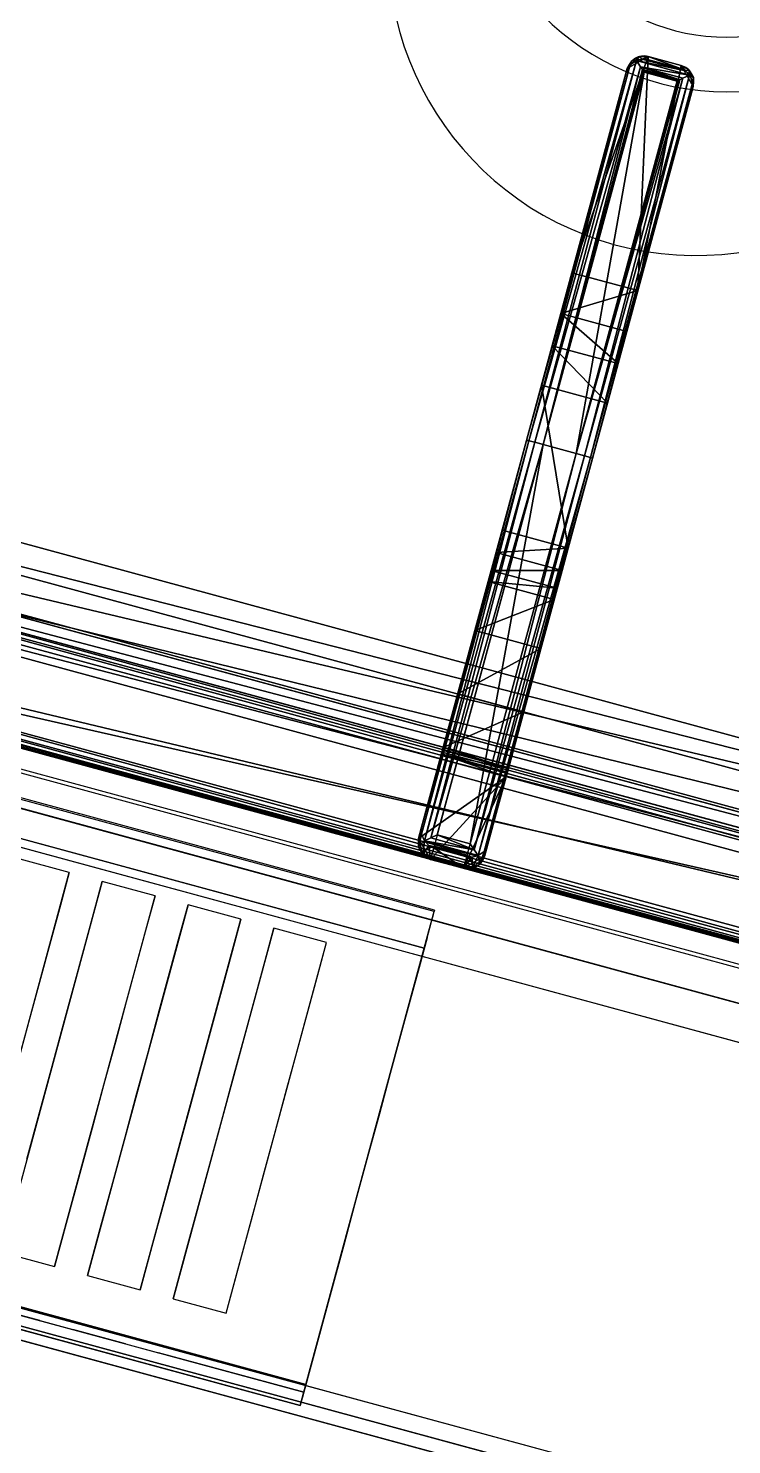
# Model space of a CAD drawing. Header units: millimetres. Extents: x 24907 to 30960, y 3978 to 9944.
# Drawn here: x 28354.06 to 28364.35, y 6876.44 to 6897.14 of the extents above; entities that cross this region are included whole.
import ezdxf

# ---------------------------------------------------------------- set-up
doc = ezdxf.new("R2010")
doc.units = ezdxf.units.MM
for name, color, linetype in [('200-EquipBlack-3d', 250, 'Continuous'), ('200-EquipBorder-2d', 9, 'Continuous'), ('200-EquipInternal-2d', 252, 'Continuous'), ('200-EquipSteel-3d', 9, 'Continuous')]:
    doc.layers.add(name, color=color, linetype=linetype)

# ---------------------------------------------------------------- blocks, each defined once
blk = doc.blocks.new('ELECTROLUX-MC7-BODY1200X250')
at = {"layer": '200-EquipBorder-2d'}
blk.add_line((0, 0), (1200, 0), dxfattribs=at)
at = {"layer": '200-EquipInternal-2d'}
blk.add_line((0, -80), (1200, -80), dxfattribs=at)
at = {"layer": '200-EquipSteel-3d'}
for points, invisible_edges in [([(0, -0.34, 912.22), (0, 0, 910.5), (1200, 0, 910.5), (1200, -0.34, 912.22)], 8), ([(0, 0, 902.7), (0, -0.13, 901.81), (1200, -0.13, 901.81), (1200, 0, 902.7)], 2), ([(0, -0.13, 901.81), (0, -0.54, 901.01), (1200, -0.54, 901.01), (1200, -0.13, 901.81)], 10), ([(0, -1.32, 913.68), (0, -0.34, 912.22), (1200, -0.34, 912.22), (1200, -1.32, 913.68)], 10), ([(0, -0.54, 901.01), (0, -1.19, 900.39), (1200, -1.19, 900.39), (1200, -0.54, 901.01)], 10), ([(0, -1.19, 900.39), (0, -2, 900), (1200, -2, 900), (1200, -1.19, 900.39)], 8), ([(0, -2.78, 914.66), (0, -1.32, 913.68), (1200, -1.32, 913.68), (1200, -2.78, 914.66)], 10), ([(0, -4.5, 915), (0, -2.78, 914.66), (1200, -2.78, 914.66), (1200, -4.5, 915)], 2), ([(0, -71.6, 914.58), (0, -69.5, 915), (1200, -69.5, 915), (1200, -71.6, 914.58)], 8), ([(0, -73.39, 913.39), (0, -71.6, 914.58), (1200, -71.6, 914.58), (1200, -73.39, 913.39)], 10), ([(0, -74.58, 911.6), (0, -73.39, 913.39), (1200, -73.39, 913.39), (1200, -74.58, 911.6)], 10), ([(0, -75, 909.5), (0, -74.58, 911.6), (1200, -74.58, 911.6), (1200, -75, 909.5)], 2), ([(0, -75.45, 903.59), (0, -75, 905.7), (1200, -75, 905.7), (1200, -75.45, 903.59)], 8), ([(0, -76.64, 901.78), (0, -75.45, 903.59), (1200, -75.45, 903.59), (1200, -76.64, 901.78)], 10), ([(0, -78.4, 900.53), (0, -76.64, 901.78), (1200, -76.64, 901.78), (1200, -78.4, 900.53)], 10), ([(0, -80.5, 900), (0, -78.4, 900.53), (1200, -78.4, 900.53), (1200, -80.5, 900)], 2)]:
    blk.add_3dface(points, dxfattribs=dict(at, invisible_edges=invisible_edges))
for points in [[(0, 0, 910.5), (0, 0, 902.7), (1200, 0, 902.7), (1200, 0, 910.5)], [(0, -2, 724), (0, -2, 900), (1200, -2, 900), (1200, -2, 724)], [(0, -102, 724), (0, -2, 724), (1200, -2, 724), (1200, -102, 724)], [(0, -69.5, 915), (0, -4.5, 915), (1200, -4.5, 915), (1200, -69.5, 915)], [(0, -75, 905.7), (0, -75, 909.5), (1200, -75, 909.5), (1200, -75, 905.7)], [(0, -655, 650), (0, -102, 650), (1200, -102, 650), (1200, -655, 650)], [(0, -102, 650), (1200, -102, 650), (1200, -102, 724), (0, -102, 724)]]:
    blk.add_3dface(points, dxfattribs=at)
blk = doc.blocks.new('ELECTROLUX-MC-CAMINO400')
at = {"layer": '200-EquipInternal-2d'}
for points in [[(0, -0.21), (400, -0.21), (400, -75.21), (0, -75.21)], [(339, -10.37), (347, -10.37), (347, -66.52), (339, -66.52)], [(352, -10.37), (360, -10.37), (360, -66.52), (352, -66.52)], [(365, -10.37), (373, -10.37), (373, -66.52), (365, -66.52)], [(378, -10.37), (386, -10.37), (386, -66.52), (378, -66.52)]]:
    blk.add_lwpolyline(points, close=True, dxfattribs=at)
at = {"layer": '200-EquipSteel-3d'}
for points in [[(0, -0.21, 917.01), (0, -0.21, 956), (400, -0.21, 956), (400, -0.21, 917.01)], [(0, -69.44, 915), (0, -3.39, 915), (400, -3.39, 915), (400, -69.44, 915)]]:
    blk.add_3dface(points, dxfattribs=at)
for points, invisible_edges in [([(0, -0.21, 956), (0, -0.36, 956.76), (400, -0.36, 956.76), (400, -0.21, 956)], 2), ([(0, -0.25, 916.62), (0, -0.21, 917.01), (400, -0.21, 917.01), (400, -0.25, 916.62)], 8), ([(0, -0.37, 916.23), (0, -0.25, 916.62), (400, -0.25, 916.62), (400, -0.37, 916.23)], 10), ([(0, -0.36, 956.76), (0, -0.78, 957.41), (400, -0.78, 957.41), (400, -0.36, 956.76)], 10), ([(0, -0.56, 915.88), (0, -0.37, 916.23), (400, -0.37, 916.23), (400, -0.56, 915.88)], 10), ([(0, -0.82, 915.58), (0, -0.56, 915.88), (400, -0.56, 915.88), (400, -0.82, 915.58)], 10), ([(0, -0.78, 957.41), (0, -1.43, 957.84), (400, -1.43, 957.84), (400, -0.78, 957.41)], 10), ([(0, -1.41, 915.27), (0, -0.82, 915.58), (400, -0.82, 915.58), (400, -1.41, 915.27)], 10), ([(0, -2.05, 915.07), (0, -1.41, 915.27), (400, -1.41, 915.27), (400, -2.05, 915.07)], 10), ([(0, -1.43, 957.84), (0, -2.19, 958), (400, -2.19, 958), (400, -1.43, 957.84)], 8), ([(0, -2.72, 914.98), (0, -2.05, 915.07), (400, -2.05, 915.07), (400, -2.72, 914.98)], 10), ([(0, -3.39, 915), (0, -2.72, 914.98), (400, -2.72, 914.98), (400, -3.39, 915)], 2), ([(352, -10.37, 957.76), (360, -10.37, 957.76), (360, -2.19, 958), (352, -2.19, 958)], 10), ([(360, -2.19, 958), (365, -2.19, 958), (365, -10.37, 957.76), (360, -10.37, 957.76)], 14), ([(365, -10.37, 957.76), (373, -10.37, 957.76), (373, -2.19, 958), (365, -2.19, 958)], 10), ([(373, -2.19, 958), (378, -2.19, 958), (378, -10.37, 957.76), (373, -10.37, 957.76)], 14), ([(378, -10.37, 957.76), (386, -10.37, 957.76), (386, -2.19, 958), (378, -2.19, 958)], 10), ([(400, -10.37, 957.76), (400, -2.19, 958), (386, -2.19, 958), (386, -10.37, 957.76)], 12), ([(360, -17.47, 956.91), (360, -10.37, 957.76), (365, -10.37, 957.76), (365, -17.47, 956.91)], 10), ([(373, -17.47, 956.91), (373, -10.37, 957.76), (378, -10.37, 957.76), (378, -17.47, 956.91)], 10), ([(400, -17.47, 956.91), (400, -10.37, 957.76), (386, -10.37, 957.76), (386, -17.47, 956.91)], 10), ([(360, -24.48, 955.45), (360, -17.47, 956.91), (365, -17.47, 956.91), (365, -24.48, 955.45)], 10), ([(373, -24.48, 955.45), (373, -17.47, 956.91), (378, -17.47, 956.91), (378, -24.48, 955.45)], 10), ([(400, -24.48, 955.45), (400, -17.47, 956.91), (386, -17.47, 956.91), (386, -24.48, 955.45)], 10), ([(347, -31.33, 953.39), (347, -24.48, 955.45), (352, -24.48, 955.45), (352, -31.33, 953.39)], 10), ([(360, -31.33, 953.39), (360, -24.48, 955.45), (365, -24.48, 955.45), (365, -31.33, 953.39)], 10), ([(373, -31.33, 953.39), (373, -24.48, 955.45), (378, -24.48, 955.45), (378, -31.33, 953.39)], 10), ([(400, -31.33, 953.39), (400, -24.48, 955.45), (386, -24.48, 955.45), (386, -31.33, 953.39)], 10), ([(347, -37.98, 950.75), (347, -31.33, 953.39), (352, -31.33, 953.39), (352, -37.98, 950.75)], 10), ([(360, -37.98, 950.75), (360, -31.33, 953.39), (365, -31.33, 953.39), (365, -37.98, 950.75)], 10), ([(373, -37.98, 950.75), (373, -31.33, 953.39), (378, -31.33, 953.39), (378, -37.98, 950.75)], 10), ([(400, -37.98, 950.75), (400, -31.33, 953.39), (386, -31.33, 953.39), (386, -37.98, 950.75)], 10), ([(347, -44.37, 947.54), (347, -37.98, 950.75), (352, -37.98, 950.75), (352, -44.37, 947.54)], 10), ([(360, -44.37, 947.54), (360, -37.98, 950.75), (365, -37.98, 950.75), (365, -44.37, 947.54)], 10), ([(373, -44.37, 947.54), (373, -37.98, 950.75), (378, -37.98, 950.75), (378, -44.37, 947.54)], 10), ([(400, -44.37, 947.54), (400, -37.98, 950.75), (386, -37.98, 950.75), (386, -44.37, 947.54)], 10), ([(347, -50.47, 943.8), (347, -44.37, 947.54), (352, -44.37, 947.54), (352, -50.47, 943.8)], 10), ([(360, -50.47, 943.8), (360, -44.37, 947.54), (365, -44.37, 947.54), (365, -50.47, 943.8)], 10), ([(373, -50.47, 943.8), (373, -44.37, 947.54), (378, -44.37, 947.54), (378, -50.47, 943.8)], 10), ([(400, -50.47, 943.8), (400, -44.37, 947.54), (386, -44.37, 947.54), (386, -50.47, 943.8)], 10), ([(347, -56.22, 939.54), (347, -50.47, 943.8), (352, -50.47, 943.8), (352, -56.22, 939.54)], 10), ([(360, -56.22, 939.54), (360, -50.47, 943.8), (365, -50.47, 943.8), (365, -56.22, 939.54)], 10), ([(373, -56.22, 939.54), (373, -50.47, 943.8), (378, -50.47, 943.8), (378, -56.22, 939.54)], 10), ([(400, -56.22, 939.54), (400, -50.47, 943.8), (386, -50.47, 943.8), (386, -56.22, 939.54)], 10), ([(347, -61.59, 934.81), (347, -56.22, 939.54), (352, -56.22, 939.54), (352, -61.59, 934.81)], 10), ([(360, -61.59, 934.81), (360, -56.22, 939.54), (365, -56.22, 939.54), (365, -61.59, 934.81)], 10), ([(373, -61.59, 934.81), (373, -56.22, 939.54), (378, -56.22, 939.54), (378, -61.59, 934.81)], 10), ([(400, -61.59, 934.81), (400, -56.22, 939.54), (386, -56.22, 939.54), (386, -61.59, 934.81)], 10), ([(347, -66.52, 929.63), (347, -61.59, 934.81), (352, -61.59, 934.81), (352, -66.52, 929.63)], 10), ([(360, -66.52, 929.63), (360, -61.59, 934.81), (365, -61.59, 934.81), (365, -66.52, 929.63)], 10), ([(373, -66.52, 929.63), (373, -61.59, 934.81), (378, -61.59, 934.81), (378, -66.52, 929.63)], 10), ([(400, -66.52, 929.63), (400, -61.59, 934.81), (386, -61.59, 934.81), (386, -66.52, 929.63)], 10), ([(339, -71, 924.05), (347, -71, 924.05), (347, -66.52, 929.63), (339, -66.52, 929.63)], 11), ([(347, -71, 924.05), (352, -71, 924.05), (352, -66.52, 929.63), (347, -66.52, 929.63)], 15), ([(352, -71, 924.05), (360, -71, 924.05), (360, -66.52, 929.63), (352, -66.52, 929.63)], 11), ([(360, -71, 924.05), (365, -71, 924.05), (365, -66.52, 929.63), (360, -66.52, 929.63)], 15), ([(365, -71, 924.05), (373, -71, 924.05), (373, -66.52, 929.63), (365, -66.52, 929.63)], 11), ([(373, -71, 924.05), (378, -71, 924.05), (378, -66.52, 929.63), (373, -66.52, 929.63)], 15), ([(378, -71, 924.05), (386, -71, 924.05), (386, -66.52, 929.63), (378, -66.52, 929.63)], 11), ([(400, -71, 924.05), (400, -66.52, 929.63), (386, -66.52, 929.63), (386, -71, 924.05)], 14), ([(0, -70.76, 915.05), (0, -69.44, 915), (400, -69.44, 915), (400, -70.76, 915.05)], 8), ([(0, -72.06, 915.25), (0, -70.76, 915.05), (400, -70.76, 915.05), (400, -72.06, 915.25)], 10), ([(0, -74.97, 918.1), (0, -71, 924.05), (400, -71, 924.05), (400, -74.97, 918.1)], 2), ([(0, -73.33, 915.6), (0, -72.06, 915.25), (400, -72.06, 915.25), (400, -73.33, 915.6)], 10), ([(0, -74.56, 916.08), (0, -73.33, 915.6), (400, -73.33, 915.6), (400, -74.56, 916.08)], 10), ([(0, -74.96, 916.48), (0, -74.56, 916.08), (400, -74.56, 916.08), (400, -74.96, 916.48)], 10), ([(0, -75.18, 917), (0, -74.96, 916.48), (400, -74.96, 916.48), (400, -75.18, 917)], 10), ([(0, -74.97, 918.1), (0, -75.18, 917.57), (400, -75.18, 917.57), (400, -74.97, 918.1)], 2), ([(0, -75.18, 917.57), (0, -75.18, 917), (400, -75.18, 917), (400, -75.18, 917.57)], 10)]:
    blk.add_3dface(points, dxfattribs=dict(at, invisible_edges=invisible_edges))
blk = doc.blocks.new('ELECTROLUX-MC-BURNER6')
at = {"layer": '200-EquipInternal-2d'}
for radius in [38, 30]:
    blk.add_circle((0, 0), radius, dxfattribs=at)
blk = doc.blocks.new('ELECTROLUX-MC7-TOPFYERBRURNERS6')
at = {"layer": '200-EquipInternal-2d'}
for p, q in [((822, -83.5), (1178, -83.5)), ((1002.5, -83.5), (997.5, -83.5)), ((1002.5, -83.5), (997.5, -83.5)), ((995, -85.97), (995, -146.26)), ((1002.5, -85.5), (997.5, -85.5)), ((997.5, -146.31), (997.5, -85.5)), ((1002.5, -85.5), (1002.5, -146.31)), ((1005, -146.26), (1005, -85.97)), ((995, -146.26), (995, -202.14)), ((1002.5, -146.31), (997.5, -146.31)), ((997.5, -202.71), (997.5, -146.31)), ((1002.5, -146.31), (1002.5, -202.71)), ((1005, -202.14), (1005, -146.26)), ((995, -202.14), (995, -202.56)), ((1002.5, -202.71), (997.5, -202.71)), ((1005, -202.56), (1005, -202.14)), ((997.5, -205.06), (997.5, -204.61)), ((1002.5, -204.61), (997.5, -204.61)), ((1002.5, -204.61), (1002.5, -205.06)), ((1002.5, -205.06), (997.5, -205.06))]:
    blk.add_line(p, q, dxfattribs=at)
blk.add_lwpolyline([(1151.02, -112.48), (848.98, -112.48), (848.98, -624.52), (1151.02, -624.52)], close=True, dxfattribs=at)
blk.add_lwpolyline([(955, -353.5), (955, -222.25, -1), (1045, -222.25), (1045, -353.5)], format="xyb", dxfattribs=at)
at = {"layer": '200-EquipInternal-2d', "extrusion": (0, 0, -1)}
for centre, major_axis, ratio, start_param, end_param in [((997.5, -85.97), (-2.5, 0), 0.948965, 0, 0.895145), ((1002.5, -85.97), (2.5, 0), 0.948965, -0.895145, 0), ((997.5, -146.26), (-2.5, 0), 0.02182, 4.712389, 6.283185), ((1002.5, -146.26), (2.5, 0), 0.02182, 0, 1.570796), ((997.5, -202.14), (-2.5, 0), 0.951091, -0.914364, 0), ((997.5, -202.56), (0, 2.5), 0.99863, 3.141593, 4.712389), ((1002.5, -202.56), (0, 2.5), 0.99863, 1.570796, 3.141593), ((1002.5, -202.14), (2.5, 0), 0.951091, 0, 0.914364)]:
    blk.add_ellipse(centre, major_axis=major_axis, ratio=ratio, start_param=start_param, end_param=end_param, dxfattribs=at)
at = {"layer": '200-EquipInternal-2d'}
for points, knots in [([(995.94, -84.12), (996.14, -83.95), (996.37, -83.81), (996.75, -83.64), (996.91, -83.59), (997.21, -83.53), (997.36, -83.51), (997.5, -83.5)], [11.861002, 11.861002, 11.861002, 11.861002, 12.775829, 12.775829, 13.352773, 13.352773, 13.929718, 13.929718, 13.929718, 13.929718]), ([(997.5, -85.5), (997.36, -85.37), (997.21, -85.24), (996.91, -84.97), (996.75, -84.83), (996.37, -84.49), (996.14, -84.29), (995.94, -84.12)], [0, 0, 0, 0, 0.576945, 0.576945, 1.153889, 1.153889, 2.068716, 2.068716, 2.068716, 2.068716]), ([(1002.5, -83.5), (1002.64, -83.51), (1002.79, -83.53), (1003.09, -83.59), (1003.25, -83.64), (1003.63, -83.81), (1003.86, -83.95), (1004.06, -84.12)], [0, 0, 0, 0, 0.576945, 0.576945, 1.153889, 1.153889, 2.068716, 2.068716, 2.068716, 2.068716]), ([(1004.06, -84.12), (1003.86, -84.29), (1003.63, -84.49), (1003.25, -84.83), (1003.09, -84.97), (1002.79, -85.24), (1002.64, -85.37), (1002.5, -85.5)], [11.858599, 11.858599, 11.858599, 11.858599, 12.773425, 12.773425, 13.35037, 13.35037, 13.927314, 13.927314, 13.927314, 13.927314]), ([(995.97, -204.03), (996.08, -203.94), (996.19, -203.84), (996.41, -203.66), (996.52, -203.57), (996.74, -203.38), (996.85, -203.28), (997.06, -203.1), (997.16, -203.01), (997.3, -202.88), (997.34, -202.84), (997.41, -202.79), (997.43, -202.77), (997.45, -202.75), (997.46, -202.74), (997.48, -202.73), (997.48, -202.72), (997.49, -202.72), (997.49, -202.71), (997.49, -202.71), (997.49, -202.71), (997.5, -202.71), (997.5, -202.71), (997.5, -202.71), (997.5, -202.71), (997.5, -202.71), (997.5, -202.71), (997.5, -202.71)], [5.917739, 5.917739, 5.917739, 5.917739, 6.381174, 6.381174, 6.832619, 6.832619, 7.284064, 7.284064, 7.735508, 7.735508, 7.961231, 7.961231, 8.074092, 8.074092, 8.130523, 8.130523, 8.158738, 8.158738, 8.172846, 8.172846, 8.179899, 8.179899, 8.183426, 8.183426, 8.18519, 8.18519, 8.186953, 8.186953, 8.186953, 8.186953]), ([(1002.5, -202.71), (1002.5, -202.71), (1002.5, -202.71), (1002.5, -202.71), (1002.5, -202.71), (1002.5, -202.71), (1002.5, -202.71), (1002.51, -202.71), (1002.51, -202.71), (1002.51, -202.71), (1002.51, -202.72), (1002.52, -202.72), (1002.52, -202.73), (1002.54, -202.74), (1002.55, -202.75), (1002.57, -202.77), (1002.59, -202.79), (1002.66, -202.84), (1002.7, -202.88), (1002.84, -203.01), (1002.94, -203.1), (1003.15, -203.28), (1003.26, -203.38), (1003.48, -203.57), (1003.59, -203.66), (1003.81, -203.84), (1003.92, -203.94), (1004.03, -204.03)], [8.18747, 8.18747, 8.18747, 8.18747, 8.189233, 8.189233, 8.190997, 8.190997, 8.194524, 8.194524, 8.201577, 8.201577, 8.215685, 8.215685, 8.2439, 8.2439, 8.300331, 8.300331, 8.413192, 8.413192, 8.638915, 8.638915, 9.09036, 9.09036, 9.541804, 9.541804, 9.993249, 9.993249, 10.456684, 10.456684, 10.456684, 10.456684]), ([(997.5, -204.61), (997.23, -204.6), (996.95, -204.54), (996.53, -204.38), (996.39, -204.31), (996.16, -204.17), (996.07, -204.1), (995.97, -204.03)], [0, 0, 0, 0, 1.068151, 1.068151, 1.602227, 1.602227, 2.010889, 2.010889, 2.010889, 2.010889]), ([(1004.03, -204.03), (1003.93, -204.1), (1003.84, -204.17), (1003.61, -204.31), (1003.47, -204.38), (1003.05, -204.54), (1002.77, -204.6), (1002.5, -204.61)], [11.918829, 11.918829, 11.918829, 11.918829, 12.327491, 12.327491, 12.861567, 12.861567, 13.929718, 13.929718, 13.929718, 13.929718])]:
    blk.add_open_spline(points, degree=3, knots=knots, dxfattribs=at)
at = {"layer": '200-EquipSteel-3d'}
for points, invisible_edges in [([(800, -80.5, 900), (779.66, -117.26, 900), (779.66, -619.74, 900), (800, -655, 900)], 13), ([(800, -655, 900), (820.34, -619.74, 900), (820.34, -117.26, 900), (800, -80.5, 900)], 13), ([(800, -80.5, 900), (854.11, -83.5, 900), (1145.9, -83.5, 900), (1200, -80.5, 900)], 5)]:
    blk.add_3dface(points, dxfattribs=dict(at, invisible_edges=invisible_edges))
at = {"layer": '200-EquipBlack-3d'}
mesh = blk.add_polyface(dxfattribs=at)
corners = [(1179.78, -85.71, 904.1), (1180, -85.5, 900), (1179.52, -84.72, 904.14), (1179.73, -84.5, 900), (1178, -83.5, 900), (1178.78, -83.98, 904.14), (1179, -83.77, 900), (1177.79, -83.72, 904.1), (1179.48, -85.71, 905.06), (1179.29, -84.85, 905), (1178.65, -85.21, 905.73), (1178.76, -85.71, 905.75), (1178.65, -84.21, 905), (1177.79, -84.02, 905.06), (1178.29, -84.85, 905.73), (1177.79, -84.74, 905.75), (1177.79, -85.71, 906), (822.21, -85.71, 906), (822.21, -84.74, 905.75), (822.21, -84.02, 905.06), (822.21, -83.72, 904.1), (822, -83.5, 900), (1165.45, -638.95, 900), (822, -653.5, 900), (834.55, -638.95, 900), (1165.45, -98.05, 900), (1180, -651.5, 900), (834.55, -98.05, 900), (820, -85.5, 900), (821, -83.77, 900), (1179.73, -652.5, 900), (1179, -653.23, 900), (1178, -653.5, 900), (820, -651.5, 900), (820.27, -652.5, 900), (821, -653.23, 900), (820.27, -84.5, 900), (821.22, -83.98, 904.14), (820.48, -84.72, 904.14), (820.22, -85.71, 904.1), (821.35, -84.21, 905), (821.71, -84.85, 905.73), (820.71, -84.85, 905), (820.52, -85.71, 905.06), (821.35, -85.21, 905.73), (821.24, -85.71, 905.75), (822.21, -651.29, 906), (821.24, -651.29, 905.75), (820.52, -651.29, 905.06), (820.22, -651.29, 904.1), (820.48, -652.28, 904.14), (821.22, -653.02, 904.14), (822.21, -653.28, 904.1), (820.71, -652.15, 905), (821.35, -651.79, 905.73), (821.35, -652.79, 905), (822.21, -652.98, 905.06), (821.71, -652.15, 905.73), (822.21, -652.26, 905.75), (835.55, -637.95, 899.73), (835.55, -99.05, 899.73), (836.28, -99.78, 899), (836.28, -637.22, 899), (838.88, -634.62, 902.5), (838.88, -102.38, 902.5), (836.31, -637.19, 905.06), (836.31, -99.81, 905.06), (832.81, -96.31, 906), (832.81, -640.69, 906), (848.98, -624.52, 885), (848.98, -112.48, 885), (844.36, -107.86, 885), (844.36, -629.14, 885), (1177.79, -653.28, 904.1), (1177.79, -652.98, 905.06), (1177.79, -651.29, 906), (1177.79, -652.26, 905.75), (1163.72, -637.22, 899), (1164.45, -637.95, 899.73), (1164.45, -99.05, 899.73), (1163.72, -99.78, 899), (1167.19, -640.69, 906), (1167.19, -96.31, 906), (1178.78, -653.02, 904.14), (1179.52, -652.28, 904.14), (1179.78, -651.29, 904.1), (1178.65, -652.79, 905), (1178.29, -652.15, 905.73), (1179.29, -652.15, 905), (1179.48, -651.29, 905.06), (1178.65, -651.79, 905.73), (1178.76, -651.29, 905.75), (1161.12, -634.62, 902.5), (1151.02, -624.52, 885), (1163.69, -637.19, 905.06), (1155.64, -629.14, 885), (1155.64, -107.86, 885), (1151.02, -112.48, 885), (1161.12, -102.38, 902.5), (1163.69, -99.81, 905.06)]
mesh.append_faces([[corners[k] for k in face] for face in [(16, 10, 14), (17, 41, 44), (46, 54, 57), (75, 87, 90)]])
mesh.append_faces([[corners[k] for k in face] for face in [(4, 5, 6), (8, 10, 11), (16, 11, 10), (15, 16, 14), (7, 19, 13), (13, 18, 15), (28, 38, 36), (19, 41, 18), (17, 18, 41), (45, 17, 44), (39, 48, 43), (43, 47, 45), (23, 51, 35), (48, 54, 47), (46, 47, 54), (58, 46, 57), (52, 74, 56), (76, 56, 74), (26, 84, 30), (74, 87, 76), (85, 88, 84), (88, 87, 86), (75, 76, 87), (91, 75, 90), (85, 8, 89), (11, 89, 8)]], dxfattribs={"vtx0": -1})
mesh.append_faces([[corners[k] for k in face] for face in [(16, 15, 17), (22, 23, 24), (25, 26, 22), (27, 21, 25), (21, 28, 29), (6, 1, 4), (4, 25, 21), (24, 28, 27), (35, 33, 23), (26, 25, 1), (23, 22, 32), (17, 45, 46), (75, 81, 46), (81, 16, 82), (46, 67, 17), (17, 82, 16), (93, 72, 69), (72, 93, 95), (70, 71, 97), (97, 95, 93)]], dxfattribs={"vtx0": -1, "vtx1": -1})
mesh.append_faces([[corners[k] for k in face] for face in [(21, 27, 28), (4, 1, 25), (26, 32, 22), (24, 23, 33)]], dxfattribs={"vtx0": -1, "vtx1": -1, "vtx2": -1})
mesh.append_faces([[corners[k] for k in face] for face in [(17, 15, 18), (24, 33, 28), (46, 45, 47), (75, 58, 76), (16, 91, 11)]], dxfattribs={"vtx0": -1, "vtx2": -1})
mesh.append_faces([[corners[k] for k in face] for face in [(0, 1, 2), (5, 2, 6), (8, 0, 9), (5, 12, 2), (5, 7, 12), (12, 13, 14), (12, 14, 9), (2, 9, 0), (10, 9, 14), (19, 18, 13), (4, 21, 7), (30, 31, 26), (34, 33, 35), (20, 21, 37), (38, 37, 36), (19, 20, 40), (38, 42, 37), (38, 39, 42), (42, 43, 44), (42, 44, 40), (37, 40, 20), (41, 40, 44), (48, 47, 43), (28, 33, 39), (49, 33, 50), (51, 50, 35), (48, 49, 53), (51, 55, 50), (51, 52, 55), (55, 56, 57), (55, 57, 53), (50, 53, 49), (54, 53, 57), (24, 27, 59), (61, 62, 60), (63, 64, 65), (67, 68, 66), (69, 70, 63), (61, 71, 62), (73, 74, 52), (58, 56, 76), (32, 73, 23), (62, 77, 59), (22, 24, 78), (27, 25, 60), (80, 61, 79), (73, 32, 83), (84, 83, 30), (74, 73, 86), (88, 89, 90), (88, 86, 84), (83, 84, 86), (92, 93, 63), (68, 81, 65), (92, 63, 94), (72, 95, 62), (95, 96, 77), (98, 97, 92), (81, 82, 94), (98, 92, 99), (77, 80, 78), (25, 22, 79), (0, 8, 85), (91, 89, 11), (80, 96, 61), (70, 97, 64), (64, 98, 66), (82, 67, 99), (1, 0, 26)]], dxfattribs={"vtx1": -1})
mesh.append_faces([[corners[k] for k in face] for face in [(31, 32, 26), (75, 46, 58), (75, 16, 81), (81, 68, 46), (68, 67, 46), (67, 82, 17), (70, 69, 71), (72, 71, 69), (71, 96, 97), (96, 95, 97), (16, 75, 91)]], dxfattribs={"vtx1": -1, "vtx2": -1})
mesh.append_faces([[corners[k] for k in face] for face in [(1, 3, 2), (4, 7, 5), (2, 3, 6), (8, 9, 10), (7, 13, 12), (12, 9, 2), (13, 15, 14), (7, 20, 19), (21, 20, 7), (6, 3, 1), (28, 36, 29), (21, 29, 37), (28, 39, 38), (37, 29, 36), (19, 40, 41), (39, 43, 42), (42, 40, 37), (43, 45, 44), (39, 49, 48), (33, 49, 39), (33, 34, 50), (23, 52, 51), (50, 34, 35), (48, 53, 54), (52, 56, 55), (55, 53, 50), (56, 58, 57), (27, 60, 59), (62, 59, 60), (64, 66, 65), (68, 65, 66), (70, 64, 63), (71, 72, 62), (73, 52, 23), (77, 78, 59), (24, 59, 78), (25, 79, 60), (61, 60, 79), (32, 31, 83), (26, 85, 84), (83, 31, 30), (74, 86, 87), (73, 83, 86), (85, 89, 88), (88, 90, 87), (89, 91, 90), (93, 69, 63), (81, 94, 65), (63, 65, 94), (95, 77, 62), (96, 80, 77), (97, 93, 92), (82, 99, 94), (92, 94, 99), (80, 79, 78), (22, 78, 79), (96, 71, 61), (97, 98, 64), (98, 99, 66), (67, 66, 99), (0, 85, 26)]], dxfattribs={"vtx2": -1})
mesh = blk.add_polyface(dxfattribs=at)
corners = [(995, -124.88, 908.5), (995, -117.48, 885), (1005, -124.88, 908.5), (1005, -117.48, 885), (995, -132.65, 915.27), (1005, -132.65, 915.27), (995, -154.61, 919.15), (1005, -154.61, 919.15), (995, -129.29, 914.02), (1005, -129.29, 914.02), (1005, -126.58, 911.67), (995, -126.58, 911.67), (1005, -99.78, 899), (1005, -107.86, 885), (1005, -99.33, 899.53), (1005, -98.73, 899.88), (1005, -98.05, 900), (1005, -86, 900), (1005, -146.26, 932.5), (1005, -87.71, 932.5), (1005, -202.14, 930.01), (1005, -171.65, 922), (1005, -202.56, 922), (1005, -165.46, 921.68), (1005, -160.6, 920.73), (997.5, -85.23, 933.1), (997.5, -83.5, 900), (996.7, -85.4, 933.81), (995.33, -84.75, 900), (995.94, -85.86, 934.45), (996.25, -83.84, 900), (995.25, -86.68, 933.58), (995, -87.71, 932.5), (995, -86, 900), (1002.5, -83.5, 900), (1002.5, -85.23, 933.1), (995, -98.05, 900), (1003.75, -83.84, 900), (1004.67, -84.75, 900), (995, -107.86, 885), (995, -99.78, 899), (995, -146.26, 932.5), (995, -160.6, 920.73), (995, -165.46, 921.68), (995, -202.56, 922), (995, -202.14, 930.01), (995, -171.65, 922), (995, -98.73, 899.88), (995, -99.33, 899.53), (997.5, -204.61, 930.59), (996.72, -204.45, 931.28), (997.5, -205.06, 922), (996.25, -204.73, 922), (995.26, -203.19, 931.06), (995.33, -203.81, 922), (995.97, -204.03, 931.91), (995.33, -146.29, 933.75), (996.79, -203.33, 932.35), (996.25, -146.31, 934.67), (997.5, -146.31, 935), (997.18, -202.99, 932.45), (997.35, -202.84, 932.47), (997.43, -202.77, 932.48), (997.47, -202.73, 932.48), (997.5, -202.71, 932.48), (1002.5, -205.06, 922), (1004.67, -203.81, 922), (1003.75, -204.73, 922), (996.7, -86.52, 934.87), (997.5, -87.23, 935), (1003.28, -204.45, 931.28), (1002.5, -204.61, 930.59), (1004.03, -204.03, 931.91), (1003.21, -203.33, 932.35), (1002.65, -202.84, 932.47), (1002.82, -202.99, 932.45), (1002.53, -202.73, 932.48), (1002.57, -202.77, 932.48), (1002.5, -202.71, 932.48), (1002.5, -146.31, 935), (1002.5, -87.23, 935), (1004.06, -85.86, 934.45), (1003.3, -86.52, 934.87), (1003.3, -85.4, 933.81), (1004.75, -86.68, 933.58), (1004.67, -146.29, 933.75), (1003.75, -146.31, 934.67), (1004.74, -203.19, 931.06)]
mesh.append_faces([[corners[k] for k in face] for face in [(25, 26, 27), (28, 29, 30), (29, 28, 31), (29, 27, 30), (27, 26, 30), (49, 50, 51), (51, 50, 52), (53, 54, 55), (54, 52, 55), (55, 52, 50), (57, 58, 55), (55, 56, 53), (31, 56, 29), (29, 58, 68), (69, 68, 59), (35, 83, 34), (34, 83, 37), (84, 38, 81), (38, 37, 81), (81, 37, 83), (82, 86, 81), (80, 79, 82), (81, 85, 84), (71, 65, 70), (66, 72, 67), (72, 66, 87), (72, 70, 67), (70, 65, 67), (87, 85, 72), (72, 86, 73)]])
mesh.append_faces([[corners[k] for k in face] for face in [(5, 8, 9), (0, 10, 11), (11, 9, 8), (33, 31, 28), (33, 16, 36), (58, 56, 55), (56, 58, 29), (79, 86, 82), (86, 85, 81), (22, 87, 66), (85, 86, 72), (21, 43, 23)]], dxfattribs={"vtx0": -1})
mesh.append_faces([[corners[k] for k in face] for face in [(3, 12, 2), (2, 16, 10), (18, 5, 19), (20, 21, 18), (37, 17, 34), (34, 16, 26), (11, 36, 0), (8, 32, 11), (32, 4, 41), (0, 40, 1), (52, 44, 51), (51, 21, 65), (22, 65, 21), (74, 61, 75), (6, 7, 42)]], dxfattribs={"vtx0": -1, "vtx1": -1})
mesh.append_faces([[corners[k] for k in face] for face in [(33, 26, 16), (61, 62, 59), (62, 63, 59), (63, 64, 59), (46, 21, 51), (61, 74, 62), (76, 63, 77), (78, 64, 76), (64, 63, 76), (63, 62, 77), (77, 62, 74), (59, 64, 79), (64, 78, 79), (78, 76, 79), (76, 77, 79), (77, 74, 79)]], dxfattribs={"vtx0": -1, "vtx1": -1, "vtx2": -1})
mesh.append_faces([[corners[k] for k in face] for face in [(10, 17, 19), (41, 43, 46), (41, 53, 56), (41, 56, 31), (59, 79, 80), (18, 84, 85), (18, 85, 87), (79, 73, 86)]], dxfattribs={"vtx0": -1, "vtx2": -1})
mesh.append_faces([[corners[k] for k in face] for face in [(0, 1, 2), (4, 5, 6), (4, 8, 5), (10, 9, 11), (32, 31, 33), (26, 25, 34), (28, 30, 33), (39, 1, 40), (44, 45, 46), (53, 45, 54), (45, 53, 41), (60, 61, 59), (66, 67, 22), (32, 41, 31), (50, 70, 55), (50, 49, 70), (55, 72, 57), (60, 57, 75), (69, 59, 80), (25, 27, 35), (29, 81, 27), (81, 29, 82), (80, 82, 69), (83, 35, 27), (19, 17, 84), (19, 84, 18), (20, 87, 22), (20, 18, 87), (75, 73, 79), (49, 51, 71), (42, 24, 43), (13, 3, 39), (12, 13, 40), (36, 16, 47), (12, 40, 14), (48, 47, 14)]], dxfattribs={"vtx1": -1})
mesh.append_faces([[corners[k] for k in face] for face in [(5, 7, 6), (12, 14, 2), (14, 15, 2), (15, 16, 2), (16, 17, 10), (21, 23, 18), (23, 24, 18), (24, 7, 18), (7, 5, 18), (5, 9, 19), (9, 10, 19), (30, 26, 33), (17, 16, 34), (8, 4, 32), (4, 6, 41), (6, 42, 41), (42, 43, 41), (45, 41, 46), (32, 33, 11), (33, 36, 11), (36, 47, 0), (47, 48, 0), (48, 40, 0), (58, 57, 59), (44, 46, 51), (67, 65, 22), (46, 43, 21)]], dxfattribs={"vtx1": -1, "vtx2": -1})
mesh.append_faces([[corners[k] for k in face] for face in [(1, 3, 2), (0, 2, 10), (3, 13, 12), (20, 22, 21), (25, 35, 34), (37, 38, 17), (45, 44, 54), (57, 60, 59), (52, 54, 44), (59, 68, 58), (49, 71, 70), (70, 72, 55), (72, 73, 57), (61, 60, 75), (57, 73, 75), (29, 68, 82), (81, 83, 27), (82, 68, 69), (17, 38, 84), (74, 75, 79), (51, 65, 71), (7, 24, 42), (24, 23, 43), (3, 1, 39), (13, 39, 40), (16, 15, 47), (40, 48, 14), (47, 15, 14)]], dxfattribs={"vtx2": -1})
blk = doc.blocks.new('E7GCGL6C00')
for name, p in [('ELECTROLUX-MC7-BODY1200X250', (0, 0)), ('ELECTROLUX-MC-CAMINO400', (600, -1.29)), ('ELECTROLUX-MC7-TOPFYERBRURNERS6', (0, 0)), ('ELECTROLUX-MC-BURNER6', (1000, -239.75))]:
    blk.add_blockref(name, p)
blk = doc.blocks.new('E7BAPP00RH')
at = {"layer": '200-EquipInternal-2d'}
blk.add_lwpolyline([(0, -102), (1600, -102), (1600, -655), (0, -655)], close=True, dxfattribs=at)
at = {"layer": '200-EquipSteel-3d'}
for points in [[(0, -102, 650), (1600, -102, 650), (1600, -655, 650), (0, -655, 650)], [(21, -102, 650), (1579, -102, 650), (1579, -102, 245), (21, -102, 245)], [(21, -102, 200), (1579, -102, 200), (1579, -102, 245), (21, -102, 245)], [(21, -655, 245), (1579, -655, 245), (1579, -102, 245), (21, -102, 245)], [(21, -655, 200), (1579, -655, 200), (1579, -102, 200), (21, -102, 200)], [(1579, -655, 605), (21, -655, 605), (21, -102, 605), (1579, -102, 605)]]:
    blk.add_3dface(points, dxfattribs=at)

msp = doc.modelspace()

# ---------------------------------------------------------------- block references
at = {"xscale": -0.1000000000059509, "yscale": 0.1000000000003638, "zscale": 0.1, "rotation": 164.8172531370625}
for name in ['E7BAPP00RH', 'E7GCGL6C00']:
    msp.add_blockref(name, (28261.491, 6903.061), dxfattribs=at)

doc.saveas('drawing.dxf')
